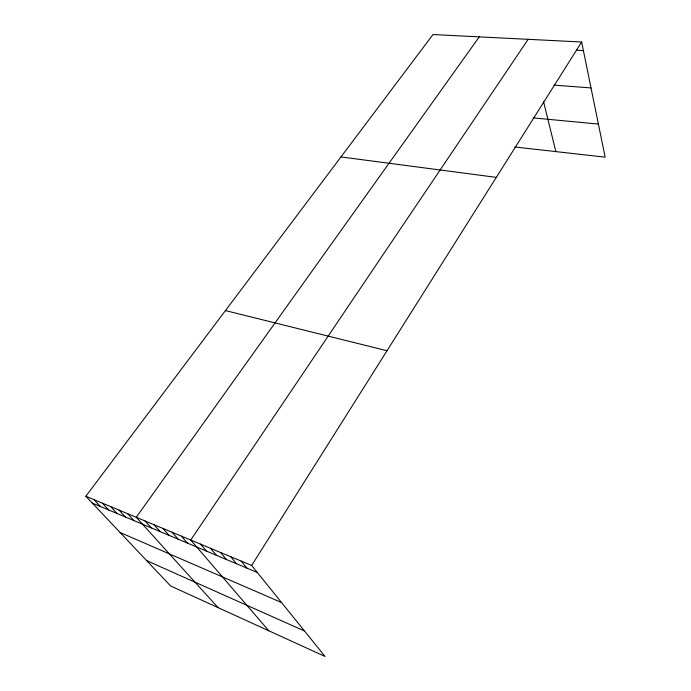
<?xml version="1.0" encoding="UTF-8"?>
<svg xmlns="http://www.w3.org/2000/svg" width="691" height="691" viewBox="0 0 691 691"><rect width="100%" height="100%" fill="white"/><g stroke="black" fill="none" stroke-linecap="round" stroke-linejoin="round"><path stroke-width="1.04" d="M251.654 565.463L581.641 42.004L432.981 34.55L85.848 496.25L170.599 585.951L325.029 656.45L251.654 565.463L85.848 496.25M528.183 39.327L190.742 540.034L268.808 630.788M479.252 36.873L136.265 517.3L218.028 607.605M576.337 50.218L583.403 50.607M554.009 85.131L591.012 87.912M533.124 117.885L598.397 124.078M514.717 146.976L605.152 157.159L581.641 42.004M340.974 156.935L496.311 177.371M225.447 310.587L387.012 350.734M92.318 503.1L257.32 572.493M120.113 532.511L281.565 602.552M146.656 560.608L304.506 631.004M93.993 499.653L100.428 506.512M102.233 503.091L108.634 509.958M110.577 506.572L116.952 513.456M119.033 510.105L125.373 516.998M127.593 513.681L133.899 520.582M145.058 520.962L151.277 527.898M153.955 524.676L160.139 531.621M162.972 528.442L169.114 535.395M172.102 532.26L178.209 539.222M181.362 536.121L187.416 543.091M200.545 544.128L206.497 551.116M210.479 548.274L216.378 555.279M220.55 552.48L226.406 559.485M230.768 556.747L236.564 563.761M241.133 561.066L246.868 568.097M543.48 101.396L555.858 151.605"/></g></svg>
